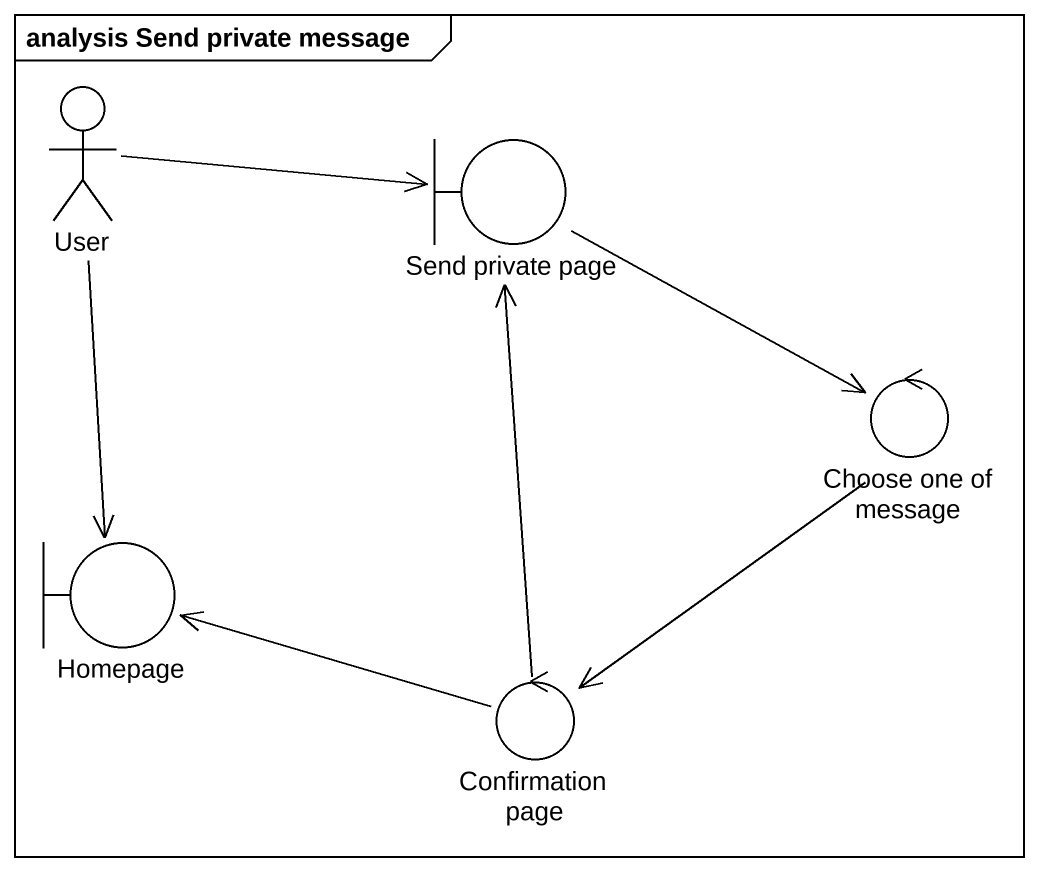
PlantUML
@startuml
mainframe analysis Send private message
actor User
boundary "Send private page" as Send_private_page
control "Choose one of message" as Choose_one_of_message
boundary Homepage
control "Confirmation page" as Confirmation_page
User -right-> Send_private_page
User --> Homepage
Send_private_page --> Choose_one_of_message
Choose_one_of_message --> Confirmation_page
Confirmation_page -up-> Send_private_page
Confirmation_page -left-> Homepage
@enduml
